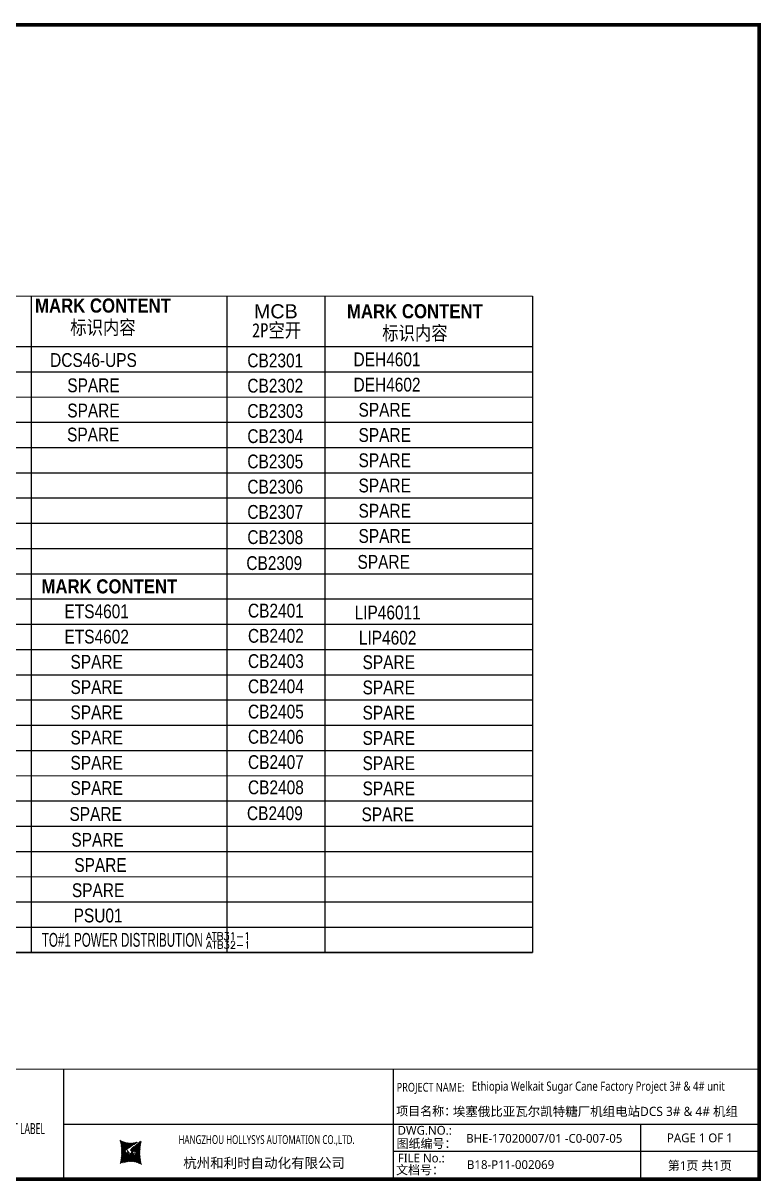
# Model space of a CAD drawing. Extents: x 81437 to 204847, y -54597 to -29444.
# Drawn here: x 117765 to 119780, y -41357 to -38196 of the extents above; entities that cross this region are included whole.
import ezdxf
from ezdxf.enums import TextEntityAlignment as Align
from ezdxf.lldxf.tags import DXFTag

# ---------------------------------------------------------------- set-up
doc = ezdxf.new("R2010")
doc.units = 0
doc.header["$LTSCALE"] = 100
doc.header["$MEASUREMENT"] = 0
for name, color, linetype in [('t', 1, 'Continuous'), ('YLT_GridLine', 7, 'Continuous'), ('YLT_GridText', 7, 'Continuous'), ('标准图框及表格', 7, 'Continuous')]:
    doc.layers.add(name, color=color, linetype=linetype)
doc.layers.add('细实线', color=7, linetype='Continuous', lineweight=20)
doc.styles.add('HZ', font='arial.ttf', dxfattribs={"width": 0.7})
doc.styles.add('SIMPLEX', font='simplex')
doc.styles.get("Standard").update_dxf_attribs({"font": ''})
doc.styles.add('YLT_Grid', font='', dxfattribs={"width": 0.85})
doc.styles.add('微软雅黑', font='')
doc.styles.get('Standard').set_extended_font_data('SimSun')
doc.styles.get('YLT_Grid').set_extended_font_data('宋体')
doc.styles.get('微软雅黑').set_extended_font_data('Microsoft YaHei')
tags = doc.linetypes.add('CENTER', pattern=[2, 1.25, -0.25, 0.25, -0.25]).pattern_tags.tags
tags[10:11] = [DXFTag(74, 4), DXFTag(75, 0), DXFTag(340, '0'), DXFTag(46, 1.0), DXFTag(50, 0.0), DXFTag(44, 0.0), DXFTag(45, 0.0)]
tags[8:9] = [DXFTag(74, 4), DXFTag(75, 0), DXFTag(340, '0'), DXFTag(46, 1.0), DXFTag(50, 0.0), DXFTag(44, 0.0), DXFTag(45, 0.0)]
tags[6:7] = [DXFTag(74, 4), DXFTag(75, 0), DXFTag(340, '0'), DXFTag(46, 1.0), DXFTag(50, 0.0), DXFTag(44, 0.0), DXFTag(45, 0.0)]
tags[4:5] = [DXFTag(74, 4), DXFTag(75, 0), DXFTag(340, '0'), DXFTag(46, 1.0), DXFTag(50, 0.0), DXFTag(44, 0.0), DXFTag(45, 0.0)]
tags = doc.linetypes.add('HIDDEN', pattern=[0.375, 0.25, -0.125]).pattern_tags.tags
tags[6:7] = [DXFTag(74, 4), DXFTag(75, 0), DXFTag(340, '0'), DXFTag(46, 1.0), DXFTag(50, 0.0), DXFTag(44, 0.0), DXFTag(45, 0.0)]
tags[4:5] = [DXFTag(74, 4), DXFTag(75, 0), DXFTag(340, '0'), DXFTag(46, 1.0), DXFTag(50, 0.0), DXFTag(44, 0.0), DXFTag(45, 0.0)]
pattern_1 = [(45, (-6.162819773475348, -58.86246267448996), (-0.736262898216564, 0.7362628982165641), [])]

# ---------------------------------------------------------------- blocks, each defined once
blk = doc.blocks.new('空开标识')
at = {"layer": 'YLT_GridText', "style": 'YLT_Grid', "width": 0.85}
blk.add_attdef('A路1', text='', height=28, dxfattribs=at).set_placement((38.7147169765085, 3.477287093177438), align=Align.CENTER)
blk = doc.blocks.new('空开12')
at = {"layer": 'YLT_GridText', "style": 'YLT_Grid', "width": 0.8}
blk.add_attdef('KA1', text='', height=28, dxfattribs=at).set_placement((31.39270106703043, 0.8407768793404102), align=Align.CENTER)
blk = doc.blocks.new('图框')
at = {"layer": '标准图框及表格'}
h = blk.add_hatch(dxfattribs=at)
h.set_pattern_fill('ANSI31', color=5, scale=8.329863809039892, style=0)
h.set_pattern_definition(pattern_1)
edge = h.paths.add_edge_path()
edge.add_arc((2393.094436262916, -3057.016314091056), 55.18534773488954, 238.1092081981581, 291.6531626184834)
edge.add_line((2413.457117633552, -3108.307481089123), (2382.362679957259, -3129.105284474292))
edge.add_arc((2232.744557938924, -3137.191253253037), 135.3602868968974, 346.3915348661821, 374.2500326978034)
edge.add_line((2364.304773850054, -3169.039594784347), (2391.343418124445, -3146.7148906974))
edge.add_line((2385.17637942767, -3139.143911424919), (2389.981166822123, -3139.761302572286))
edge.add_spline(control_points=[(2391.307199095063, -3146.750097628447), (2392.196661605914, -3145.885543305817), (2393.808172678844, -3144.319160410171), (2393.706362376579, -3140.114756849009), (2391.263680388605, -3139.875266105763), (2389.959101290711, -3139.747359722689)], knot_values=[0, 0, 0, 0, 6.844331067525468, 12.40042740766005, 18.76924275352248, 18.76924275352248, 18.76924275352248, 18.76924275352248], weights=[1, 1, 1, 1, 1, 1], degree=3, periodic=0)
edge.add_spline(control_points=[(2382.352543285211, -3129.127895979397), (2381.626555155563, -3129.73152025812), (2380.315378592357, -3130.821700626719), (2379.381276507607, -3132.24510027398), (2378.964379386169, -3132.880374753903)], knot_values=[0, 0, 0, 0, 5.253673658024614, 9.488438564008057, 9.488438564008057, 9.488438564008057, 9.488438564008057], weights=[1, 1, 1, 1, 1], degree=3, periodic=0)
edge.add_spline(control_points=[(2380.109845815059, -3131.144179531064), (2379.558651433159, -3131.767985770505), (2378.469607692277, -3133.249177120419), (2378.75000888206, -3136.59141356358), (2381.696031569307, -3138.758015293683), (2384.022624161043, -3139.007997601494), (2385.15175362843, -3139.129317677358)], knot_values=[10.66597461496156, 10.66597461496156, 10.66597461496156, 10.66597461496156, 18.97770399508879, 28.89455822145742, 41.119553648298, 52.64692538081317, 52.64692538081317, 52.64692538081317, 52.64692538081317], weights=[1, 1, 1, 1, 1, 1, 1], degree=3, periodic=0)
h = blk.add_hatch(dxfattribs=at)
h.set_pattern_fill('ANSI31', color=3, scale=8.329863809039892, style=0)
h.set_pattern_definition(pattern_1)
edge = h.paths.add_edge_path()
edge.add_line((2396.306912351669, -3134.638821765021), (2401.543221691929, -3135.303048767099))
edge.add_spline(control_points=[(2394.881673431148, -3127.632408877759), (2393.992210920092, -3128.496963200258), (2392.380699847337, -3130.063346096064), (2392.482510149457, -3134.26774965708), (2394.925192137576, -3134.507240400384), (2396.229771235499, -3134.635146783385)], knot_values=[0, 0, 0, 0, 6.844331067526932, 12.40042740766158, 18.76924275352342, 18.76924275352342, 18.76924275352342, 18.76924275352342], weights=[1, 1, 1, 1, 1, 1], degree=3, periodic=0)
edge.add_line((2421.884098676157, -3105.342911721815), (2394.845454401773, -3127.667615808762))
edge.add_spline(control_points=[(2406.462349776273, -3142.781070641064), (2406.85282482484, -3142.285248106444), (2407.700959278394, -3140.915136680455), (2407.438863643569, -3137.791092942495), (2404.4928409567, -3135.624491212552), (2402.166248364556, -3135.374508904741), (2401.037118897577, -3135.253188828716)], knot_values=[12.65408913243743, 12.65408913243743, 12.65408913243743, 12.65408913243743, 18.97770399508879, 28.89455822145742, 41.119553648298, 52.64692538081317, 52.64692538081317, 52.64692538081317, 52.64692538081317], weights=[1, 1, 1, 1, 1, 1, 1], degree=3, periodic=0)
edge.add_line((2405.463463917236, -3143.838156073773), (2406.618423075823, -3142.594514654259))
edge.add_line((2403.858524028219, -3145.261600863971), (2405.463463917236, -3143.838156073904))
edge.add_line((2372.73175489228, -3166.075025417009), (2403.826192568573, -3145.277222031841))
edge.add_arc((2393.094436262916, -3217.366192415033), 55.18534773488965, 58.10920819815809, 111.6531626184834)
edge.add_arc((2553.444314586908, -3137.191253253037), 135.360286896897, 166.3915348661823, 194.2500326978024)
at = {"color": 7}
for p, q in [((2209.47921527367, -2910.443887418679), (2209.47921527367, -3210.443887418679)), ((3109.47921527367, -2910.443887418679), (3109.47921527367, -3210.443887418679)), ((2209.47921527367, -3060.443887418679), (3109.47921527367, -3060.443887418679)), ((3109.47921527367, -3060.443887418679), (4109.47921527367, -3060.443887418679)), ((3785.62275226965, -3060.443887418679), (3785.62275226965, -3210.443887418679)), ((4109.47921527367, -3135.443887418679), (3109.47921527367, -3135.443887418679))]:
    blk.add_line(p, q, dxfattribs=at)
at = {"color": 7, "const_width": 3}
blk.add_lwpolyline([(4109.47921527367, -2910.443887418679), (-6.162819773475348, -2910.443887418679)], dxfattribs=at)
at = {"layer": 't', "color": 7, "const_width": 9.61519705431492}
blk.add_lwpolyline([(4109.47921527367, -3210.443887418679), (4109.47921527367, -58.86246267448996), (-6.162819773475348, -58.86246267448996), (-6.162819773475348, -3210.443887418679)], close=True, dxfattribs=at)
at = {"color": 7, "linetype": 'CENTER', "style": '微软雅黑'}
for s, height, p in [('项目名称：', 24, (3118.237888517288, -3036.94681899895)), ('图纸编号：', 24, (3119.058468482224, -3125.527001057468)), ('杭州和利时自动化有限公司', 27, (2536.38633266712, -3179.976961063531)), ('文档号：', 24, (3117.869572934458, -3197.591179766443))]:
    blk.add_text(s, height=height, dxfattribs=at).set_placement(p)
at = {"color": 7, "style": '微软雅黑', "flags": 8}
for tag, p, height in [('DWG.NAME:', (1375.473639447489, -2969.2419877869), 25), ('DWG.NO.:', (3122.023352488108, -3089.264933317976), 24), ('图纸编号', (3309.199899152482, -3111.267140832559), 24), ('FILENO.:', (3122.509725826509, -3164.966587124836), 24), ('文档号', (3311.563545755656, -3182.994948628203), 24)]:
    blk.add_attdef(tag, p, '', height=height, dxfattribs=at)
at = {"color": 7, "style": '微软雅黑', "width": 0.8, "flags": 8}
for tag, p, height in [('PROJECTNAME:', (3119.317365890063, -2971.670387076527), 24), ('PROJECT_NAME', (3324.743137664682, -2969.191656158461), 25)]:
    blk.add_attdef(tag, p, '', height=height, dxfattribs=at)
at = {"color": 7, "style": '微软雅黑', "flags": 8}
for tag, height, width, p in [('RENLIU', 24, 0.7, (692.0254873090671, -3009.243060483925)), ('SHUFENWANG', 24, 0.7, (879.6254712981536, -3009.243060483925)), ('FANGHOU', 24, 0.7, (1063.567935676903, -3009.243060483925)), ('DANDANLI', 24, 0.7, (1243.852880445316, -3009.243060483925)), ('#10STATIONONTROLCABINETCOVER', 30, 0.6, (1771.737284051596, -3076.044837234568)), ('HANGZHOUHOLLYSYSAUTOMATIONCO.,LTD.', 24, 0.7, (2763.919484516009, -3104.577265918681))]:
    blk.add_attdef(tag, text='', height=height, dxfattribs=dict(at, width=width)).set_placement(p, align=Align.MIDDLE)
for tag, p in [('图纸名称:', (1371.649552043295, -3024.785799731683)), ('项目名称', (3272.897224152879, -3045.626842364768))]:
    blk.add_attdef(tag, text='', height=25, dxfattribs=at).set_placement(p, align=Align.BOTTOM_LEFT)
at = {"color": 7, "flags": 8}
blk.add_attdef('A', text='', height=23, dxfattribs=at).set_placement((53.73638948711596, -3033.744016823508), align=Align.MIDDLE)
at = {"color": 7, "style": '微软雅黑', "flags": 8}
for tag, height, p in [('设计时间', 23, (207.7030023673433, -3033.744016823508)), ('刘仁', 23, (692.0254873090671, -3061.050838701933)), ('王姝芬', 23, (879.6254712981536, -3061.050838701933)), ('侯方', 23, (1063.567935676903, -3061.050838701933)), ('李丹丹', 23, (1243.852880445316, -3061.050838701933)), ('PAGEXOFX', 24, (3947.55098377166, -3097.943887418679)), ('REV.', 24, (53.21983990701119, -3121.911417548025)), ('DATE', 24, (202.7449719716897, -3121.911417548025)), ('DESCRIPTION', 24, (445.5564698352027, -3121.911417548025)), ('PREPARED', 24, (692.0254873090671, -3121.911417548025)), ('CHECKED', 24, (879.625471298139, -3121.911417548025)), ('SIGNED', 24, (1063.567935676889, -3121.911417548025)), ('APPROVED', 24, (1243.852880445316, -3121.911417548025)), ('图纸名称', 30, (1771.737284051596, -3153.557526718527)), ('第几页共几页', 24, (3947.55098377166, -3172.943887418679))]:
    blk.add_attdef(tag, text='', height=height, dxfattribs=at).set_placement(p, align=Align.MIDDLE)
at = {"layer": '标准图框及表格', "color": 5, "style": 'HZ'}
for s, p in [('pgqh', (2367.722055843864, -3118.539690870716)), ('hollilas', (2367.889081852576, -3144.830947292762))]:
    blk.add_text(s, height=5.205656721233694, dxfattribs=at).set_placement(p)
at = {"layer": '标准图框及表格', "color": 3, "style": 'HZ'}
for s, height, p in [('auto', 8.676094535389492, (2394.744307490306, -3133.062499086471)), ('hollysys', 4.338047267694746, (2396.375285240625, -3158.593924068552))]:
    blk.add_text(s, height=height, dxfattribs=at).set_placement(p)

msp = doc.modelspace()

# ---------------------------------------------------------------- linework, layer by layer
at = {"layer": 'YLT_GridLine', "color": 7, "lineweight": 25}
for p, q in [((117786.901099563, -38941.04294754566), (117786.9361284998, -40733.38948676507)), ((118321.471365465, -38941.13777303932), (118321.487835696, -40733.41502581306)), ((118588.5896856582, -38941.14765776964), (118588.6247132973, -40733.42778869726)), ((116058.890293852, -39078.89668665947), (119156.485008066, -39079.04467911562)), ((116058.890293852, -39147.83044665946), (119156.485008066, -39147.97843911561)), ((116058.890293852, -39216.76420665945), (119156.485008066, -39216.9121991156)), ((116058.890293852, -39285.69796665944), (119156.485008066, -39285.84595911558)), ((116058.890293852, -39354.63172665943), (119156.485008066, -39354.77971911557)), ((116058.890293852, -39423.56548665941), (119156.485008066, -39423.71347911556)), ((116058.890293852, -39492.49924665941), (119156.485008066, -39492.64723911555)), ((116058.890293852, -39561.4330066594), (119156.485008066, -39561.58099911554)), ((116058.890293852, -39630.36676665938), (119156.485008066, -39630.51475911554)), ((116058.890293852, -39699.30052665938), (119156.485008066, -39699.44851911553)), ((116058.890293852, -39768.23428665937), (119156.485008066, -39768.38227911551)), ((116058.890293852, -39837.16804665935), (119156.485008066, -39837.3160391155)), ((116058.890293852, -39906.10180665935), (119156.485008066, -39906.2497991155)), ((116058.890293852, -39975.03556665934), (119156.485008066, -39975.18355911548)), ((116058.890293852, -40043.96932665932), (119156.485008066, -40044.11731911547)), ((116058.890293852, -40112.90308665932), (119156.485008066, -40113.05107911547)), ((116058.890293852, -40181.8368466593), (119156.485008066, -40181.98483911545)), ((116058.890293852, -40250.77060665929), (119156.485008066, -40250.91859911544)), ((116058.890293852, -40319.70436665928), (119156.485008066, -40319.85235911543)), ((116058.890293852, -40388.63812665927), (119156.485008066, -40388.78611911542)), ((116058.8633476776, -40457.57188537186), (119156.4580618916, -40457.71987782801)), ((116058.890293852, -40457.57188665926), (119156.485008066, -40457.71987911541)), ((116058.8364015032, -40526.50564408446), (119156.4311157172, -40526.65363654061)), ((116058.8633476776, -40526.50564537186), (119156.4580618916, -40526.65363782801)), ((116058.8094553289, -40595.43940279706), (119156.4041695429, -40595.58739525321)), ((116058.8364015032, -40595.43940408446), (119156.4311157172, -40595.58739654061)), ((116058.7825091545, -40664.37316150966), (119156.3772233685, -40664.52115396581)), ((116058.8094553289, -40664.37316279706), (119156.4041695429, -40664.52115525321)), ((116058.7825091545, -40733.30692150965), (119156.3772233685, -40733.4549139658))]:
    msp.add_line(p, q, dxfattribs=at)
msp.add_lwpolyline([(116058.890293852, -38941.02967467239), (119156.485008066, -38941.17766712854), (119156.471834391, -40733.45491848599), (116058.9199346447, -40733.30692807538)], close=True, dxfattribs=at)

# ---------------------------------------------------------------- block references
at = {"color": 1}
ref = msp.add_blockref('图框', (115665.6763409786, -38141.98175999288), dxfattribs=at)
ref.add_attrib('PROJECTNAME:', 'PROJECT NAME:', (118784.9937068687, -41113.65214706941), dxfattribs={"color": 7, "height": 24, "style": '微软雅黑', "width": 0.8000000000000002})
ref.add_attrib('FILENO.:', 'FILE No.:', (118788.1860668051, -41306.94834711772), dxfattribs={"color": 7, "height": 24, "style": '微软雅黑'})
ref.add_attrib('DWG.NO.:', 'DWG.NO.:', (118787.6996934667, -41231.24669331085), dxfattribs={"color": 7, "height": 24, "style": '微软雅黑'})
ref.add_attrib('PAGEXOFX', 'PAGE 1 OF 1', dxfattribs={"color": 7, "height": 24, "style": '微软雅黑', "flags": 8}).set_placement((119613.2273247502, -41239.92564741156), align=Align.MIDDLE)
ref.add_attrib('PROJECT_NAME', 'Ethiopia Welkait Sugar Cane Factory Project 3# & 4# unit', (118990.4194786433, -41111.17341615134), dxfattribs={"color": 7, "height": 25, "style": '微软雅黑', "width": 0.8})
ref.add_attrib('项目名称', '埃塞俄比亚瓦尔凯特糖厂机组电站DCS 3# & 4# 机组', dxfattribs={"color": 7, "height": 25, "style": '微软雅黑'}).set_placement((118938.5735651315, -41187.60860235765), align=Align.BOTTOM_LEFT)
ref.add_attrib('HANGZHOUHOLLYSYSAUTOMATIONCO.,LTD.', 'HANGZHOU HOLLYSYS AUTOMATION CO.,LTD.', dxfattribs={"color": 7, "height": 24, "style": '微软雅黑', "width": 0.6999999999999998}).set_placement((118429.5958254946, -41246.55902591156), align=Align.MIDDLE)
ref.add_attrib('#10STATIONONTROLCABINETCOVER', '3# & 4#  TURBINE POWER DISTRIBUTION CABINET EQUIPMENT LABEL', dxfattribs={"color": 7, "height": 30, "style": '微软雅黑', "width": 0.6, "flags": 8}).set_placement((117437.4136250302, -41218.02659722745), align=Align.MIDDLE)
ref.add_attrib('文档号', 'B18-P11-002069', (118977.2398867343, -41324.97670862108), dxfattribs={"color": 7, "height": 24, "style": '微软雅黑', "flags": 8})
ref.add_attrib('图纸编号', 'BHE-17020007/01 -C0-007-05', (118974.8762401311, -41253.24890082544), dxfattribs={"color": 7, "height": 24, "style": '微软雅黑', "flags": 8})
ref.add_attrib('第几页共几页', '第1页 共1页', dxfattribs={"color": 7, "height": 24, "style": '微软雅黑', "flags": 8}).set_placement((119613.2273247502, -41314.92564741156), align=Align.MIDDLE)
at = {"layer": '细实线'}
ref = msp.add_blockref('空开标识', (117904.6941657549, -39139.52205616591), dxfattribs=dict(at, xscale=1.348704000001308, yscale=1.348703999999834, zscale=1.348704))
ref.add_attrib('A路1', 'DCS46-UPS', dxfattribs={"layer": 'YLT_GridText', "height": 37.763712, "style": 'HZ', "width": 0.8}).set_placement((117956.9088594, -39134.8322251542), align=Align.CENTER)
ref = msp.add_blockref('空开12', (118411.2081168609, -39137.07621964769), dxfattribs=dict(at, xscale=1.348704000001308, yscale=1.348703999999834, zscale=1.348704))
ref.add_attrib('KA1', 'CB2301', dxfattribs={"layer": 'YLT_GridText', "height": 37.763712, "style": 'HZ', "width": 0.8}).set_placement((118453.5475783608, -39135.94226050741), align=Align.CENTER)
ref = msp.add_blockref('空开标识', (118706.6229278663, -39137.71577034626), dxfattribs=dict(at, xscale=1.348704000001308, yscale=1.348703999999834, zscale=1.348704))
ref.add_attrib('A路1', 'DEH4601', dxfattribs={"layer": 'YLT_GridText', "height": 37.763712, "style": 'HZ', "width": 0.8}).set_placement((118758.8376215114, -39133.02593933455), align=Align.CENTER)
ref = msp.add_blockref('空开标识', (117904.6941657549, -39208.4558161659), dxfattribs=dict(at, xscale=1.348704000001308, yscale=1.348703999999834, zscale=1.348704))
ref.add_attrib('A路1', 'SPARE', dxfattribs={"layer": 'YLT_GridText', "height": 37.763712, "style": 'HZ', "width": 0.8}).set_placement((117956.9088594, -39203.76598515418), align=Align.CENTER)
ref = msp.add_blockref('空开12', (118411.2081168609, -39206.00997964768), dxfattribs=dict(at, xscale=1.348704000001308, yscale=1.348703999999834, zscale=1.348704))
ref.add_attrib('KA1', 'CB2302', dxfattribs={"layer": 'YLT_GridText', "height": 37.763712, "style": 'HZ', "width": 0.8}).set_placement((118453.5475783608, -39204.87602050741), align=Align.CENTER)
ref = msp.add_blockref('空开标识', (118706.6229278663, -39206.64953034625), dxfattribs=dict(at, xscale=1.348704000001308, yscale=1.348703999999834, zscale=1.348704))
ref.add_attrib('A路1', 'DEH4602', dxfattribs={"layer": 'YLT_GridText', "height": 37.763712, "style": 'HZ', "width": 0.8}).set_placement((118758.8376215114, -39201.95969933453), align=Align.CENTER)
ref = msp.add_blockref('空开标识', (117904.6941657549, -39277.38957616589), dxfattribs=dict(at, xscale=1.348704000001308, yscale=1.348703999999834, zscale=1.348704))
ref.add_attrib('A路1', 'SPARE', dxfattribs={"layer": 'YLT_GridText', "height": 37.763712, "style": 'HZ', "width": 0.8}).set_placement((117956.9088594, -39272.69974515418), align=Align.CENTER)
ref = msp.add_blockref('空开12', (118411.2081168609, -39274.94373964767), dxfattribs=dict(at, xscale=1.348704000001308, yscale=1.348703999999834, zscale=1.348704))
ref.add_attrib('KA1', 'CB2303', dxfattribs={"layer": 'YLT_GridText', "height": 37.763712, "style": 'HZ', "width": 0.8}).set_placement((118453.5475783608, -39273.8097805074), align=Align.CENTER)
ref = msp.add_blockref('空开标识', (118700.2654790971, -39275.29169443443), dxfattribs=dict(at, xscale=1.348704000001308, yscale=1.348703999999834, zscale=1.348704))
ref.add_attrib('A路1', 'SPARE', dxfattribs={"layer": 'YLT_GridText', "height": 37.763712, "style": 'HZ', "width": 0.8}).set_placement((118752.4801727422, -39270.60186342271), align=Align.CENTER)
ref = msp.add_blockref('空开标识', (117904.1672619593, -39342.95385880469), dxfattribs=dict(at, xscale=1.348704000001308, yscale=1.348703999999834, zscale=1.348704))
ref.add_attrib('A路1', 'SPARE', dxfattribs={"layer": 'YLT_GridText', "height": 37.763712, "style": 'HZ', "width": 0.8}).set_placement((117956.3819556043, -39338.26402779298), align=Align.CENTER)
ref = msp.add_blockref('空开12', (118411.2081168609, -39343.87749964766), dxfattribs=dict(at, xscale=1.348704000001308, yscale=1.348703999999834, zscale=1.348704))
ref.add_attrib('KA1', 'CB2304', dxfattribs={"layer": 'YLT_GridText', "height": 37.763712, "style": 'HZ', "width": 0.8}).set_placement((118453.5475783608, -39342.74354050739), align=Align.CENTER)
ref = msp.add_blockref('空开标识', (118700.2654790971, -39344.22545443443), dxfattribs=dict(at, xscale=1.348704000001308, yscale=1.348703999999834, zscale=1.348704))
ref.add_attrib('A路1', 'SPARE', dxfattribs={"layer": 'YLT_GridText', "height": 37.763712, "style": 'HZ', "width": 0.8}).set_placement((118752.4801727422, -39339.5356234227), align=Align.CENTER)
ref = msp.add_blockref('空开12', (118411.2081168609, -39412.81125964766), dxfattribs=dict(at, xscale=1.348704000001308, yscale=1.348703999999834, zscale=1.348704))
ref.add_attrib('KA1', 'CB2305', dxfattribs={"layer": 'YLT_GridText', "height": 37.763712, "style": 'HZ', "width": 0.8}).set_placement((118453.5475783608, -39411.67730050738), align=Align.CENTER)
ref = msp.add_blockref('空开标识', (118700.2654790971, -39413.15921443441), dxfattribs=dict(at, xscale=1.348704000001308, yscale=1.348703999999834, zscale=1.348704))
ref.add_attrib('A路1', 'SPARE', dxfattribs={"layer": 'YLT_GridText', "height": 37.763712, "style": 'HZ', "width": 0.8}).set_placement((118752.4801727422, -39408.46938342269), align=Align.CENTER)
ref = msp.add_blockref('空开12', (118411.2081168609, -39481.74501964764), dxfattribs=dict(at, xscale=1.348704000001308, yscale=1.348703999999834, zscale=1.348704))
ref.add_attrib('KA1', 'CB2306', dxfattribs={"layer": 'YLT_GridText', "height": 37.763712, "style": 'HZ', "width": 0.8}).set_placement((118453.5475783608, -39480.61106050738), align=Align.CENTER)
ref = msp.add_blockref('空开标识', (118700.2654790971, -39482.0929744344), dxfattribs=dict(at, xscale=1.348704000001308, yscale=1.348703999999834, zscale=1.348704))
ref.add_attrib('A路1', 'SPARE', dxfattribs={"layer": 'YLT_GridText', "height": 37.763712, "style": 'HZ', "width": 0.8}).set_placement((118752.4801727422, -39477.40314342269), align=Align.CENTER)
ref = msp.add_blockref('空开12', (118411.2081168609, -39550.67877964764), dxfattribs=dict(at, xscale=1.348704000001308, yscale=1.348703999999834, zscale=1.348704))
ref.add_attrib('KA1', 'CB2307', dxfattribs={"layer": 'YLT_GridText', "height": 37.763712, "style": 'HZ', "width": 0.8}).set_placement((118453.5475783608, -39549.54482050736), align=Align.CENTER)
ref = msp.add_blockref('空开标识', (118700.2654790971, -39551.0267344344), dxfattribs=dict(at, xscale=1.348704000001308, yscale=1.348703999999834, zscale=1.348704))
ref.add_attrib('A路1', 'SPARE', dxfattribs={"layer": 'YLT_GridText', "height": 37.763712, "style": 'HZ', "width": 0.8}).set_placement((118752.4801727422, -39546.33690342269), align=Align.CENTER)
ref = msp.add_blockref('空开标识', (118700.2654790971, -39619.96049443438), dxfattribs=dict(at, xscale=1.348704000001308, yscale=1.348703999999834, zscale=1.348704))
ref.add_attrib('A路1', 'SPARE', dxfattribs={"layer": 'YLT_GridText', "height": 37.763712, "style": 'HZ', "width": 0.8}).set_placement((118752.4801727422, -39615.27066342267), align=Align.CENTER)
ref = msp.add_blockref('空开12', (118411.2081168609, -39619.61253964763), dxfattribs=dict(at, xscale=1.348704000001308, yscale=1.348703999999834, zscale=1.348704))
ref.add_attrib('KA1', 'CB2308', dxfattribs={"layer": 'YLT_GridText', "height": 37.763712, "style": 'HZ', "width": 0.8}).set_placement((118453.5475783608, -39618.47858050736), align=Align.CENTER)
ref = msp.add_blockref('空开12', (118408.4526180856, -39690.38866270692), dxfattribs=dict(at, xscale=1.348704000001308, yscale=1.348703999999834, zscale=1.348704))
ref.add_attrib('KA1', 'CB2309', dxfattribs={"layer": 'YLT_GridText', "height": 37.763712, "style": 'HZ', "width": 0.8}).set_placement((118450.7920795855, -39689.25470356664), align=Align.CENTER)
ref = msp.add_blockref('空开标识', (118697.5099803218, -39690.73661749367), dxfattribs=dict(at, xscale=1.348704000001308, yscale=1.348703999999834, zscale=1.348704))
ref.add_attrib('A路1', 'SPARE', dxfattribs={"layer": 'YLT_GridText', "height": 37.763712, "style": 'HZ', "width": 0.8}).set_placement((118749.7246739669, -39686.04678648196), align=Align.CENTER)
ref = msp.add_blockref('空开标识', (117913.4549844972, -39825.74982549255), dxfattribs=dict(at, xscale=1.348704000001308, yscale=1.348703999999834, zscale=1.348704))
ref.add_attrib('A路1', 'ETS4601', dxfattribs={"layer": 'YLT_GridText', "height": 37.763712, "style": 'HZ', "width": 0.8}).set_placement((117965.6696781422, -39821.05999448084), align=Align.CENTER)
ref = msp.add_blockref('空开12', (118412.8895182908, -39820.17584878927), dxfattribs=dict(at, xscale=1.348704000001308, yscale=1.348703999999834, zscale=1.348704))
ref.add_attrib('KA1', 'CB2401', dxfattribs={"layer": 'YLT_GridText', "height": 37.763712, "style": 'HZ', "width": 0.8}).set_placement((118455.2289797907, -39819.04188964899), align=Align.CENTER)
ref = msp.add_blockref('空开标识', (118708.3043292963, -39828.81469930058), dxfattribs=dict(at, xscale=1.348704000001308, yscale=1.348703999999834, zscale=1.348704))
ref.add_attrib('A路1', 'LIP46011', dxfattribs={"layer": 'YLT_GridText', "height": 37.763712, "style": 'HZ', "width": 0.8}).set_placement((118760.5190229413, -39824.12486828887), align=Align.CENTER)
ref = msp.add_blockref('空开标识', (117913.4549844972, -39894.68358549254), dxfattribs=dict(at, xscale=1.348704000001308, yscale=1.348703999999834, zscale=1.348704))
ref.add_attrib('A路1', 'ETS4602', dxfattribs={"layer": 'YLT_GridText', "height": 37.763712, "style": 'HZ', "width": 0.8}).set_placement((117965.6696781422, -39889.99375448083), align=Align.CENTER)
ref = msp.add_blockref('空开12', (118412.8895182908, -39889.10960878926), dxfattribs=dict(at, xscale=1.348704000001308, yscale=1.348703999999834, zscale=1.348704))
ref.add_attrib('KA1', 'CB2402', dxfattribs={"layer": 'YLT_GridText', "height": 37.763712, "style": 'HZ', "width": 0.8}).set_placement((118455.2289797907, -39887.97564964899), align=Align.CENTER)
ref = msp.add_blockref('空开标识', (118708.3043292963, -39897.74845930057), dxfattribs=dict(at, xscale=1.348704000001308, yscale=1.348703999999834, zscale=1.348704))
ref.add_attrib('A路1', 'LIP4602', dxfattribs={"layer": 'YLT_GridText', "height": 37.763712, "style": 'HZ', "width": 0.8}).set_placement((118760.5190229413, -39893.05862828885), align=Align.CENTER)
ref = msp.add_blockref('空开标识', (117913.4549844972, -39963.61734549254), dxfattribs=dict(at, xscale=1.348704000001308, yscale=1.348703999999834, zscale=1.348704))
ref.add_attrib('A路1', 'SPARE', dxfattribs={"layer": 'YLT_GridText', "height": 37.763712, "style": 'HZ', "width": 0.8}).set_placement((117965.6696781422, -39958.92751448083), align=Align.CENTER)
ref = msp.add_blockref('空开12', (118412.8895182908, -39958.04336878925), dxfattribs=dict(at, xscale=1.348704000001308, yscale=1.348703999999834, zscale=1.348704))
ref.add_attrib('KA1', 'CB2403', dxfattribs={"layer": 'YLT_GridText', "height": 37.763712, "style": 'HZ', "width": 0.8}).set_placement((118455.2289797907, -39956.90940964898), align=Align.CENTER)
ref = msp.add_blockref('空开标识', (118711.2839440536, -39964.62985224406), dxfattribs=dict(at, xscale=1.348704000001308, yscale=1.348703999999834, zscale=1.348704))
ref.add_attrib('A路1', 'SPARE', dxfattribs={"layer": 'YLT_GridText', "height": 37.763712, "style": 'HZ', "width": 0.8}).set_placement((118763.4986376986, -39959.94002123235), align=Align.CENTER)
ref = msp.add_blockref('空开12', (118412.8895182908, -40026.97712878924), dxfattribs=dict(at, xscale=1.348704000001308, yscale=1.348703999999834, zscale=1.348704))
ref.add_attrib('KA1', 'CB2404', dxfattribs={"layer": 'YLT_GridText', "height": 37.763712, "style": 'HZ', "width": 0.8}).set_placement((118455.2289797907, -40025.84316964897), align=Align.CENTER)
ref = msp.add_blockref('空开标识', (117913.4549844972, -40032.55110549254), dxfattribs=dict(at, xscale=1.348704000001308, yscale=1.348703999999834, zscale=1.348704))
ref.add_attrib('A路1', 'SPARE', dxfattribs={"layer": 'YLT_GridText', "height": 37.763712, "style": 'HZ', "width": 0.8}).set_placement((117965.6696781422, -40027.86127448081), align=Align.CENTER)
ref = msp.add_blockref('空开标识', (118711.2839440536, -40033.56361224406), dxfattribs=dict(at, xscale=1.348704000001308, yscale=1.348703999999834, zscale=1.348704))
ref.add_attrib('A路1', 'SPARE', dxfattribs={"layer": 'YLT_GridText', "height": 37.763712, "style": 'HZ', "width": 0.8}).set_placement((118763.4986376986, -40028.87378123233), align=Align.CENTER)
ref = msp.add_blockref('空开标识', (117913.4549844972, -40101.48486549252), dxfattribs=dict(at, xscale=1.348704000001308, yscale=1.348703999999834, zscale=1.348704))
ref.add_attrib('A路1', 'SPARE', dxfattribs={"layer": 'YLT_GridText', "height": 37.763712, "style": 'HZ', "width": 0.8}).set_placement((117965.6696781422, -40096.79503448081), align=Align.CENTER)
ref = msp.add_blockref('空开12', (118412.8895182908, -40095.91088878924), dxfattribs=dict(at, xscale=1.348704000001308, yscale=1.348703999999834, zscale=1.348704))
ref.add_attrib('KA1', 'CB2405', dxfattribs={"layer": 'YLT_GridText', "height": 37.763712, "style": 'HZ', "width": 0.8}).set_placement((118455.2289797907, -40094.77692964896), align=Align.CENTER)
ref = msp.add_blockref('空开标识', (118711.2839440536, -40102.49737224404), dxfattribs=dict(at, xscale=1.348704000001308, yscale=1.348703999999834, zscale=1.348704))
ref.add_attrib('A路1', 'SPARE', dxfattribs={"layer": 'YLT_GridText', "height": 37.763712, "style": 'HZ', "width": 0.8}).set_placement((118763.4986376986, -40097.80754123232), align=Align.CENTER)
ref = msp.add_blockref('空开标识', (117913.4549844972, -40170.41862549252), dxfattribs=dict(at, xscale=1.348704000001308, yscale=1.348703999999834, zscale=1.348704))
ref.add_attrib('A路1', 'SPARE', dxfattribs={"layer": 'YLT_GridText', "height": 37.763712, "style": 'HZ', "width": 0.8}).set_placement((117965.6696781422, -40165.7287944808), align=Align.CENTER)
ref = msp.add_blockref('空开12', (118412.8895182908, -40164.84464878922), dxfattribs=dict(at, xscale=1.348704000001308, yscale=1.348703999999834, zscale=1.348704))
ref.add_attrib('KA1', 'CB2406', dxfattribs={"layer": 'YLT_GridText', "height": 37.763712, "style": 'HZ', "width": 0.8}).set_placement((118455.2289797907, -40163.71068964896), align=Align.CENTER)
ref = msp.add_blockref('空开标识', (118711.2839440536, -40171.43113224403), dxfattribs=dict(at, xscale=1.348704000001308, yscale=1.348703999999834, zscale=1.348704))
ref.add_attrib('A路1', 'SPARE', dxfattribs={"layer": 'YLT_GridText', "height": 37.763712, "style": 'HZ', "width": 0.8}).set_placement((118763.4986376986, -40166.74130123232), align=Align.CENTER)
ref = msp.add_blockref('空开标识', (117913.4549844972, -40239.35238549251), dxfattribs=dict(at, xscale=1.348704000001308, yscale=1.348703999999834, zscale=1.348704))
ref.add_attrib('A路1', 'SPARE', dxfattribs={"layer": 'YLT_GridText', "height": 37.763712, "style": 'HZ', "width": 0.8}).set_placement((117965.6696781422, -40234.6625544808), align=Align.CENTER)
ref = msp.add_blockref('空开12', (118412.8895182908, -40233.77840878922), dxfattribs=dict(at, xscale=1.348704000001308, yscale=1.348703999999834, zscale=1.348704))
ref.add_attrib('KA1', 'CB2407', dxfattribs={"layer": 'YLT_GridText', "height": 37.763712, "style": 'HZ', "width": 0.8}).set_placement((118455.2289797907, -40232.64444964894), align=Align.CENTER)
ref = msp.add_blockref('空开标识', (118711.2839440536, -40240.36489224403), dxfattribs=dict(at, xscale=1.348704000001308, yscale=1.348703999999834, zscale=1.348704))
ref.add_attrib('A路1', 'SPARE', dxfattribs={"layer": 'YLT_GridText', "height": 37.763712, "style": 'HZ', "width": 0.8}).set_placement((118763.4986376986, -40235.67506123232), align=Align.CENTER)
ref = msp.add_blockref('空开标识', (117913.4549844972, -40308.28614549249), dxfattribs=dict(at, xscale=1.348704000001308, yscale=1.348703999999834, zscale=1.348704))
ref.add_attrib('A路1', 'SPARE', dxfattribs={"layer": 'YLT_GridText', "height": 37.763712, "style": 'HZ', "width": 0.8}).set_placement((117965.6696781422, -40303.59631448078), align=Align.CENTER)
ref = msp.add_blockref('空开12', (118412.8895182908, -40302.71216878921), dxfattribs=dict(at, xscale=1.348704000001308, yscale=1.348703999999834, zscale=1.348704))
ref.add_attrib('KA1', 'CB2408', dxfattribs={"layer": 'YLT_GridText', "height": 37.763712, "style": 'HZ', "width": 0.8}).set_placement((118455.2289797907, -40301.57820964894), align=Align.CENTER)
ref = msp.add_blockref('空开标识', (118711.2839440536, -40309.29865224401), dxfattribs=dict(at, xscale=1.348704000001308, yscale=1.348703999999834, zscale=1.348704))
ref.add_attrib('A路1', 'SPARE', dxfattribs={"layer": 'YLT_GridText', "height": 37.763712, "style": 'HZ', "width": 0.8}).set_placement((118763.4986376986, -40304.6088212323), align=Align.CENTER)
ref = msp.add_blockref('空开标识', (117910.6994857219, -40379.06226855178), dxfattribs=dict(at, xscale=1.348704000001308, yscale=1.348703999999834, zscale=1.348704))
ref.add_attrib('A路1', 'SPARE', dxfattribs={"layer": 'YLT_GridText', "height": 37.763712, "style": 'HZ', "width": 0.8}).set_placement((117962.914179367, -40374.37243754007), align=Align.CENTER)
ref = msp.add_blockref('空开12', (118410.1340195155, -40373.48829184849), dxfattribs=dict(at, xscale=1.348704000001308, yscale=1.348703999999834, zscale=1.348704))
ref.add_attrib('KA1', 'CB2409', dxfattribs={"layer": 'YLT_GridText', "height": 37.763712, "style": 'HZ', "width": 0.8}).set_placement((118452.4734810154, -40372.35433270822), align=Align.CENTER)
ref = msp.add_blockref('空开标识', (118708.5284452783, -40380.0747753033), dxfattribs=dict(at, xscale=1.348704000001308, yscale=1.348703999999834, zscale=1.348704))
ref.add_attrib('A路1', 'SPARE', dxfattribs={"layer": 'YLT_GridText', "height": 37.763712, "style": 'HZ', "width": 0.8}).set_placement((118760.7431389234, -40375.38494429159), align=Align.CENTER)
ref = msp.add_blockref('空开标识', (117915.9265561799, -40449.41669105135), dxfattribs=dict(at, xscale=1.348704000001308, yscale=1.348703999999834, zscale=1.348704))
ref.add_attrib('A路1', 'SPARE', dxfattribs={"layer": 'YLT_GridText', "height": 37.763712, "style": 'HZ', "width": 0.8}).set_placement((117968.1412498249, -40444.72686003963), align=Align.CENTER)
ref = msp.add_blockref('空开标识', (117923.789515266, -40518.36579497063), dxfattribs=dict(at, xscale=1.348704000001308, yscale=1.348703999999834, zscale=1.348704))
ref.add_attrib('A路1', 'SPARE', dxfattribs={"layer": 'YLT_GridText', "height": 37.763712, "style": 'HZ', "width": 0.8}).set_placement((117976.004208911, -40513.67596395891), align=Align.CENTER)
ref = msp.add_blockref('空开标识', (117917.3431155815, -40587.28422993665), dxfattribs=dict(at, xscale=1.348704000001308, yscale=1.348703999999834, zscale=1.348704))
ref.add_attrib('A路1', 'SPARE', dxfattribs={"layer": 'YLT_GridText', "height": 37.763712, "style": 'HZ', "width": 0.8}).set_placement((117969.5578092265, -40582.59439892492), align=Align.CENTER)
ref = msp.add_blockref('空开标识', (117917.3398221627, -40656.21798977928), dxfattribs=dict(at, xscale=1.348704000001308, yscale=1.348703999999834, zscale=1.348704))
ref.add_attrib('A路1', 'PSU01', dxfattribs={"layer": 'YLT_GridText', "height": 37.763712, "style": 'HZ', "width": 0.8}).set_placement((117969.5545158078, -40651.52815876756), align=Align.CENTER)
ref = msp.add_blockref('空开标识', (117983.4629026236, -40722.7917255092), dxfattribs=dict(at, xscale=1.348704000001308, yscale=1.348703999999834, zscale=1.348704))
ref.add_attrib('A路1', 'TO#1 POWER DISTRIBUTION', dxfattribs={"layer": 'YLT_GridText', "height": 37.763712, "style": 'HZ', "width": 0.6}).set_placement((118035.6775962687, -40718.10189449747), align=Align.CENTER)

# ---------------------------------------------------------------- texts
at = {"color": 7, "linetype": 'HIDDEN', "lineweight": -3, "style": 'SIMPLEX'}
for s, p in [('ATB31-1', (118324.9015956366, -40689.11156438524)), ('ATB32-1', (118325.3798972176, -40713.15731311921))]:
    msp.add_text(s, height=20, dxfattribs=at).set_placement(p, align=Align.MIDDLE)
at = {"layer": 'YLT_GridText', "attachment_point": 5, "style": 'YLT_Grid'}
for s, insert, char_height, width in [('{\\fArial|b1|i0|c0|p2;MARK\\fArial|b1|i0|c134|p2; \\fArial|b1|i0|c0|p2;CONTENT}', (117982.8165923836, -38967.50646952714), 38.53440000000001, 761.1435999999999), ('\\pt154.1376;{\\fArial|b0|i0|c134|p34;\\W1;MCB}', (118455.027232288, -38983.09055264273), 38.5344, 480.9008504267226), ('{\\fArial|b1|i0|c0|p2;MARK\\fArial|b1|i0|c134|p2; \\fArial|b1|i0|c0|p2;CONTENT}', (118834.9543326024, -38982.97307771572), 38.53440000000001, 761.1435999999999), ('标识内容', (117982.8165923836, -39028.9631984709), 38.5344, 761.1435999999999), ('2P空开', (118457.0393582812, -39036.75295419791), 38.5344, 238.3959200000052), ('标识内容', (118834.9543326024, -39044.42980665948), 38.5344, 761.1435999999999), ('{\\fArial|b1|i0|c0|p2;MARK\\fArial|b1|i0|c134|p2; \\fArial|b1|i0|c0|p2;CONTENT}', (118000.3960189235, -39734.24411355468), 38.53440000000001, 761.1435999999999)]:
    msp.add_mtext(s, dxfattribs=dict(at, insert=insert, char_height=char_height, width=width))

doc.saveas('drawing.dxf')
